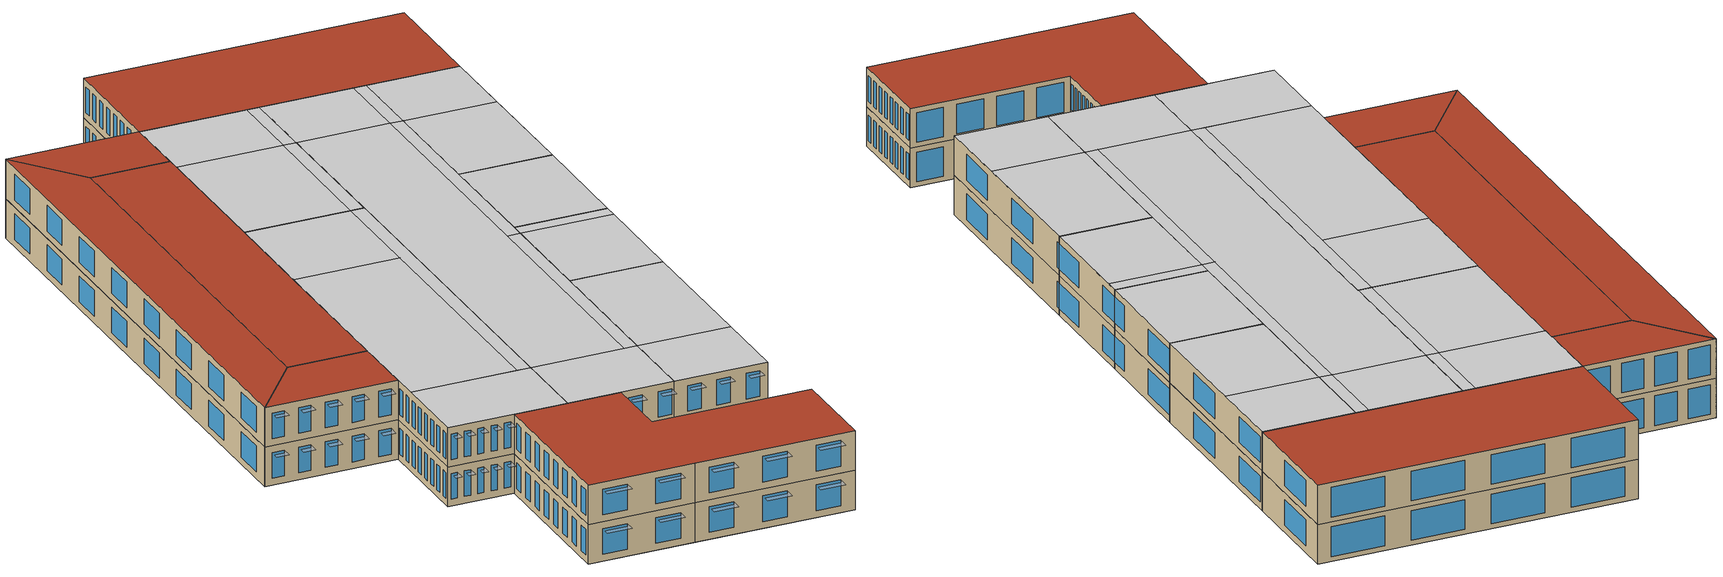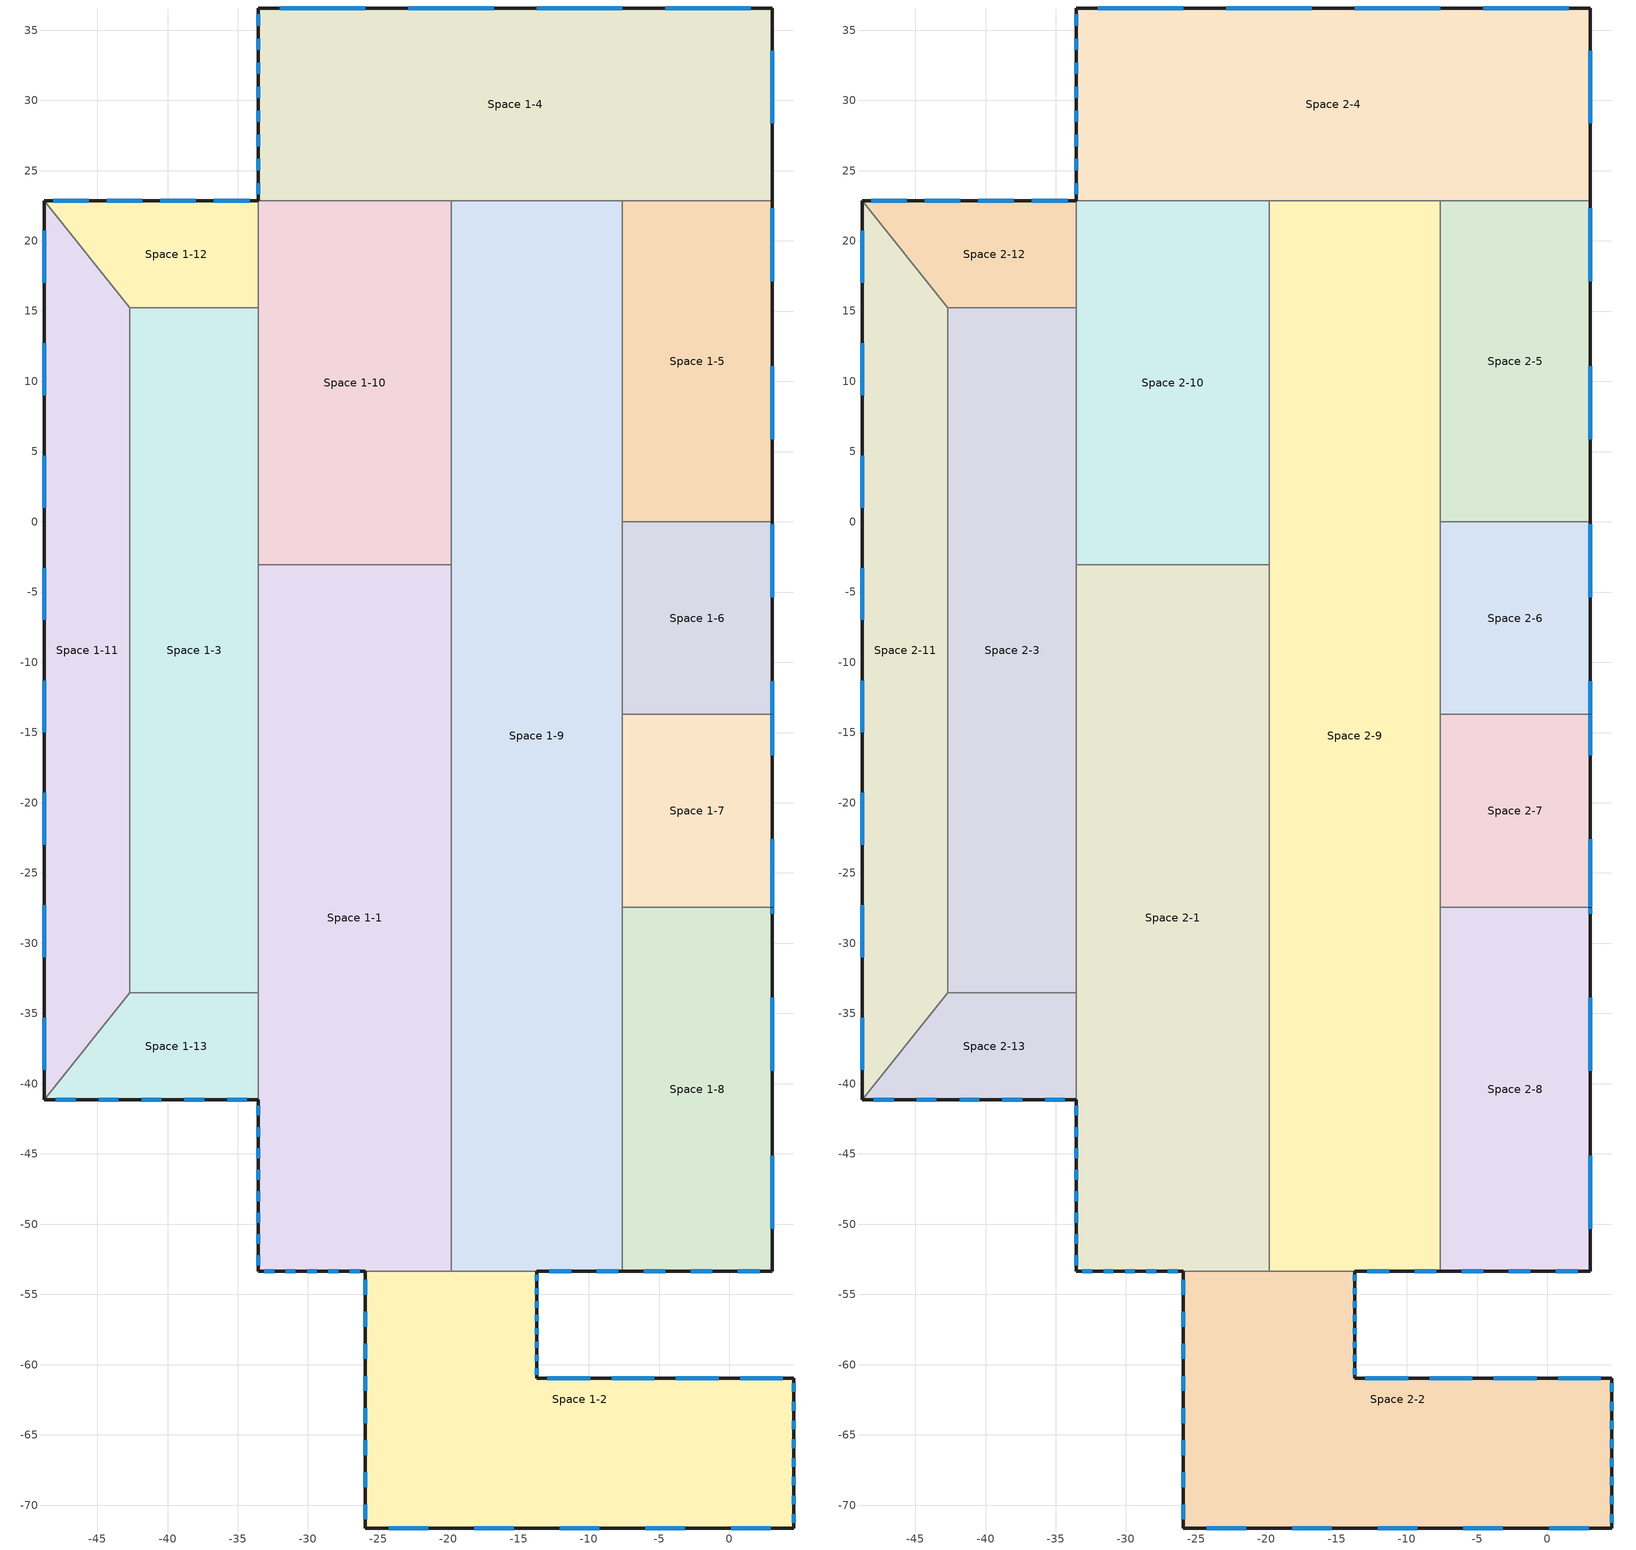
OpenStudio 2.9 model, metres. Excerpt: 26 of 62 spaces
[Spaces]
Space 1-1
 floor ground (Typical Floor CZ5): -33.53,-53.34 -33.53,-3.05 -19.81,-3.05 -19.81,-53.34 z0
 wall outside (Typical Mass Wall CZ5 R-11): -33.53,-41.15 -33.53,-53.34 -25.91,-53.34 z0:4.57
 wall to Space 1-13 (Typical Int. Wall CZ5): -33.53,-33.53 -33.53,-41.15 z0:4.57
 wall to Space 1-3 (Typical Int. Wall CZ5): -33.53,-3.05 -33.53,-33.53 z0:4.57
 wall to Space 1-10 (Typical Int. Wall CZ5): -19.81,-3.05 -33.53,-3.05 z0:4.57
 wall to Space 1-9 (Typical Int. Wall CZ5): -19.81,-53.34 -19.81,-3.05 z0:4.57
 wall to Space 1-2 (Typical Int. Wall CZ5): -25.91,-53.34 -19.81,-53.34 z0:4.57
 window (Typical Mtl Framed CW CZ5 U-0.45 SHGC-0.4 VT-0.44): -33.12,-53.34 -32.41,-53.34 / -31.59,-53.34 -30.89,-53.34 / -30.07,-53.34 -29.37,-53.34 / -28.55,-53.34 -27.84,-53.34 / -27.02,-53.34 -26.32,-53.34 / -33.53,-41.56 -33.53,-42.26 / -33.53,-43.08 -33.53,-43.79 / -33.53,-44.61 -33.53,-45.31 / -33.53,-46.13 -33.53,-46.83 / -33.53,-47.65 -33.53,-48.36 / -33.53,-49.18 -33.53,-49.88 / -33.53,-50.7 -33.53,-51.41 / -33.53,-52.23 -33.53,-52.93 z0.8:3.77
Space 1-2
 floor ground (Typical Floor CZ5): -25.91,-71.63 -25.91,-53.34 -13.72,-53.34 -13.72,-60.96 4.57,-60.96 4.57,-71.63 z0
 wall outside (Typical Mass Wall CZ5 R-11): -25.91,-53.34 -25.91,-71.63 -13.72,-71.63 4.57,-71.63 4.57,-60.96 -13.72,-60.96 -13.72,-53.34 z0:4.57
 wall to Space 1-9 (Typical Int. Wall CZ5): -13.72,-53.34 -19.81,-53.34 z0:4.57
 window (Typical Mtl Framed CW CZ5 U-0.45 SHGC-0.4 VT-0.44): -24.27,-71.63 -21.45,-71.63 / -18.17,-71.63 -15.36,-71.63 / -25.91,-53.96 -25.91,-55.01 / -25.91,-56.24 -25.91,-57.3 / -25.91,-58.53 -25.91,-59.58 / -25.91,-60.81 -25.91,-61.87 / -25.91,-63.1 -25.91,-64.15 / -25.91,-65.39 -25.91,-66.44 / -25.91,-67.67 -25.91,-68.73 / -25.91,-69.96 -25.91,-71.01 / -13.72,-60.7 -13.72,-60.26 / -13.72,-59.75 -13.72,-59.31 / -13.72,-58.8 -13.72,-58.36 / -13.72,-57.85 -13.72,-57.41 / -13.72,-56.89 -13.72,-56.45 / -13.72,-55.94 -13.72,-55.5 / -13.72,-54.99 -13.72,-54.55 / -13.72,-54.04 -13.72,-53.6 / 4.57,-71.27 4.57,-70.65 / 4.57,-69.94 4.57,-69.32 / 4.57,-68.6 4.57,-67.99 / 4.57,-67.27 4.57,-66.65 / 4.57,-65.93 4.57,-65.32 / 4.57,-64.6 4.57,-63.99 / 4.57,-63.27 4.57,-62.65 / 4.57,-61.93 4.57,-61.32 / -12.07,-71.63 -9.26,-71.63 / -5.98,-71.63 -3.17,-71.63 / 0.12,-71.63 2.93,-71.63 z0.8:3.77; 3.81,-60.96 0.76,-60.96 / -0.76,-60.96 -3.81,-60.96 / -5.33,-60.96 -8.38,-60.96 / -9.91,-60.96 -12.95,-60.96 z0.57:4
Space 1-3
 floor ground (Typical Floor CZ5): -42.67,-33.53 -42.67,15.24 -33.53,15.24 -33.53,-33.53 z0
 wall to Space 1-11 (Typical Int. Wall CZ5): -42.67,15.24 -42.67,-33.53 z0:4.57
 wall to Space 1-12 (Typical Int. Wall CZ5): -33.53,15.24 -42.67,15.24 z0:4.57
 wall to Space 1-10 (Typical Int. Wall CZ5): -33.53,-3.05 -33.53,15.24 z0:4.57
 wall to Space 1-13 (Typical Int. Wall CZ5): -42.67,-33.53 -33.53,-33.53 z0:4.57
Space 1-4
 floor ground (Typical Floor CZ5): -33.53,22.86 -33.53,36.58 3.05,36.58 3.05,22.86 z0
 wall outside (Typical Mass Wall CZ5 R-11): 3.05,22.86 3.05,36.58 -33.53,36.58 -33.53,22.86 z0:4.57
 wall to Space 1-5 (Typical Int. Wall CZ5): -7.62,22.86 3.05,22.86 z0:4.57
 wall to Space 1-9 (Typical Int. Wall CZ5): -19.81,22.86 -7.62,22.86 z0:4.57
 wall to Space 1-10 (Typical Int. Wall CZ5): -33.53,22.86 -19.81,22.86 z0:4.57
 window (Typical Mtl Framed CW CZ5 U-0.45 SHGC-0.4 VT-0.44): 3.05,28.36 3.05,33.55 / -33.53,36.11 -33.53,35.32 / -33.53,34.4 -33.53,33.61 / -33.53,32.69 -33.53,31.89 / -33.53,30.97 -33.53,30.18 / -33.53,29.26 -33.53,28.47 / -33.53,27.54 -33.53,26.75 / -33.53,25.83 -33.53,25.04 / -33.53,24.11 -33.53,23.32 z0.8:3.77; 1.52,36.58 -4.57,36.58 / -7.62,36.58 -13.72,36.58 / -16.76,36.58 -22.86,36.58 / -25.91,36.58 -32,36.58 z0.57:4
Space 1-5
 floor ground (Typical Floor CZ5): -7.62,0 -7.62,22.86 3.05,22.86 3.05,0 z0
 wall outside (Typical Mass Wall CZ5 R-11): 3.05,0 3.05,22.86 z0:4.57
 wall to Space 1-6 (Typical Int. Wall CZ5): -7.62,0 3.05,0 z0:4.57
 wall to Space 1-9 (Typical Int. Wall CZ5): -7.62,22.86 -7.62,21.34 -7.62,0 z0:4.57
 window (Typical Mtl Framed CW CZ5 U-0.45 SHGC-0.4 VT-0.44): 3.05,5.88 3.05,11.07 / 3.05,17.12 3.05,22.31 z0.8:3.77
Space 1-6
 floor ground (Typical Floor CZ5): -7.62,-13.72 -7.62,0 3.05,0 3.05,-13.72 z0
 wall outside (Typical Mass Wall CZ5 R-11): 3.05,-13.72 3.05,0 z0:4.57
 wall to Space 1-7 (Typical Int. Wall CZ5): -7.62,-13.72 3.05,-13.72 z0:4.57
 wall to Space 1-9 (Typical Int. Wall CZ5): -7.62,0 -7.62,-13.72 z0:4.57
 window (Typical Mtl Framed CW CZ5 U-0.45 SHGC-0.4 VT-0.44): 3.05,-13.67 3.05,-11.37 / 3.05,-5.36 3.05,-0.17 z0.8:3.77
Space 1-7
 floor ground (Typical Floor CZ5): -7.62,-27.43 -7.62,-13.72 3.05,-13.72 3.05,-27.43 z0
 wall outside (Typical Mass Wall CZ5 R-11): 3.05,-27.43 3.05,-13.72 z0:4.57
 wall to Space 1-8 (Typical Int. Wall CZ5): -7.62,-27.43 3.05,-27.43 z0:4.57
 wall to Space 1-9 (Typical Int. Wall CZ5): -7.62,-13.72 -7.62,-27.43 z0:4.57
 window (Typical Mtl Framed CW CZ5 U-0.45 SHGC-0.4 VT-0.44): 3.05,-27.39 3.05,-22.61 / 3.05,-16.62 3.05,-13.74 z0.8:3.77
Space 1-8
 floor ground (Typical Floor CZ5): -7.62,-53.34 -7.62,-27.43 3.05,-27.43 3.05,-53.34 z0
 wall outside (Typical Mass Wall CZ5 R-11): -7.62,-53.34 3.05,-53.34 3.05,-27.43 z0:4.57
 wall to Space 1-9 (Typical Int. Wall CZ5): -7.62,-27.43 -7.62,-53.34 z0:4.57
 window (Typical Mtl Framed CW CZ5 U-0.45 SHGC-0.4 VT-0.44): 3.05,-50.31 3.05,-45.13 / 3.05,-39.07 3.05,-33.89 / 3.05,-27.91 3.05,-27.51 / -6.11,-53.34 -4.56,-53.34 / -2.75,-53.34 -1.21,-53.34 / 0.6,-53.34 2.15,-53.34 z0.8:3.77
Space 1-9
 floor ground (Typical Floor CZ5): -19.81,-53.34 -19.81,22.86 -7.62,22.86 -7.62,-53.34 z0
 wall outside (Typical Mass Wall CZ5 R-11): -13.72,-53.34 -7.62,-53.34 z0:4.57
 wall to Space 1-10 (Typical Int. Wall CZ5): -19.81,22.86 -19.81,21.34 -19.81,-3.05 z0:4.57
 window (Typical Mtl Framed CW CZ5 U-0.45 SHGC-0.4 VT-0.44): -12.81,-53.34 -11.27,-53.34 / -9.46,-53.34 -7.91,-53.34 z0.8:3.77
Space 1-10
 floor ground (Typical Floor CZ5): -33.53,-3.05 -33.53,22.86 -19.81,22.86 -19.81,-3.05 z0
 wall to Space 1-12 (Typical Int. Wall CZ5): -33.53,22.86 -33.53,15.24 z0:4.57
Space 1-11
 floor ground (Typical Floor CZ5): -48.77,-41.15 -48.77,22.86 -42.67,15.24 -42.67,-33.53 z0
 wall outside (Typical Mass Wall CZ5 R-11): -48.77,22.86 -48.77,-41.15 z0:4.57
 wall to Space 1-12 (Typical Int. Wall CZ5): -42.67,15.24 -48.77,22.86 z0:4.57
 wall to Space 1-13 (Typical Int. Wall CZ5): -48.77,-41.15 -42.67,-33.53 z0:4.57
 window (Typical Mtl Framed CW CZ5 U-0.45 SHGC-0.4 VT-0.44): -48.77,20.71 -48.77,17.01 / -48.77,12.7 -48.77,9.01 / -48.77,4.7 -48.77,1.01 / -48.77,-3.3 -48.77,-6.99 / -48.77,-11.3 -48.77,-14.99 / -48.77,-19.3 -48.77,-22.99 / -48.77,-27.3 -48.77,-30.99 / -48.77,-35.3 -48.77,-38.99 z0.8:3.77
Space 1-12
 floor ground (Typical Floor CZ5): -42.67,15.24 -48.77,22.86 -33.53,22.86 -33.53,15.24 z0
 wall outside (Typical Mass Wall CZ5 R-11): -33.53,22.86 -48.77,22.86 z0:4.57
 window (Typical Mtl Framed CW CZ5 U-0.45 SHGC-0.4 VT-0.44): -34.16,22.86 -36.7,22.86 / -37.97,22.86 -40.51,22.86 / -41.78,22.86 -44.32,22.86 / -45.59,22.86 -48.13,22.86 z0.57:4
Space 1-13
 floor ground (Typical Floor CZ5): -48.77,-41.15 -42.67,-33.53 -33.53,-33.53 -33.53,-41.15 z0
 wall outside (Typical Mass Wall CZ5 R-11): -48.77,-41.15 -33.53,-41.15 z0:4.57
 window (Typical Mtl Framed CW CZ5 U-0.45 SHGC-0.4 VT-0.44): -47.95,-41.15 -46.54,-41.15 / -44.9,-41.15 -43.49,-41.15 / -41.85,-41.15 -40.44,-41.15 / -38.8,-41.15 -37.4,-41.15 / -35.76,-41.15 -34.35,-41.15 z0.8:3.77
Space 2-1
 floor to Space 1-1 (Typical Floor CZ5): -33.53,-53.34 -33.53,-3.05 -19.81,-3.05 -19.81,-53.34 z4.57
 wall outside (Typical Mass Wall CZ5 R-11): -33.53,-41.15 -33.53,-53.34 -25.91,-53.34 z4.57:9.14
 wall to Space 2-13 (Typical Int. Wall CZ5): -33.53,-33.53 -33.53,-41.15 z4.57:9.14
 wall to Space 2-3 (Typical Int. Wall CZ5): -33.53,-3.05 -33.53,-33.53 z4.57:9.14
 wall to Space 2-10 (Typical Int. Wall CZ5): -19.81,-3.05 -33.53,-3.05 z4.57:9.14
 wall to Space 2-9 (Typical Int. Wall CZ5): -19.81,-53.34 -19.81,-3.05 z4.57:9.14
 wall to Space 2-2 (Typical Int. Wall CZ5): -25.91,-53.34 -19.81,-53.34 z4.57:9.14
 window (Typical Mtl Framed CW CZ5 U-0.45 SHGC-0.4 VT-0.44): -33.12,-53.34 -32.41,-53.34 / -31.59,-53.34 -30.89,-53.34 / -30.07,-53.34 -29.37,-53.34 / -28.55,-53.34 -27.84,-53.34 / -27.02,-53.34 -26.32,-53.34 / -33.53,-41.56 -33.53,-42.26 / -33.53,-43.08 -33.53,-43.79 / -33.53,-44.61 -33.53,-45.31 / -33.53,-46.13 -33.53,-46.83 / -33.53,-47.65 -33.53,-48.36 / -33.53,-49.18 -33.53,-49.88 / -33.53,-50.7 -33.53,-51.41 / -33.53,-52.23 -33.53,-52.93 z5.37:8.34
 ceiling to Space 3-9 (Typical Floor CZ5): -33.53,-44.2 -33.53,-53.34 -19.81,-53.34 -19.81,-44.2 z9.14
 ceiling to Space 3-1 (Typical Floor CZ5): -21.34,-3.05 -21.34,-44.2 -19.81,-44.2 -19.81,-3.05 z9.14
 ceiling to Space 3-5 (Typical Floor CZ5): -33.53,-3.05 -33.53,-15.24 -21.34,-15.24 -21.34,-3.05 z9.14
 ceiling to Space 3-6 (Typical Floor CZ5): -33.53,-15.24 -33.53,-44.2 -21.34,-44.2 -21.34,-15.24 z9.14
Space 2-2
 floor to Space 1-2 (Typical Floor CZ5): -25.91,-71.63 -25.91,-53.34 -13.72,-53.34 -13.72,-60.96 4.57,-60.96 4.57,-71.63 z4.57
 wall outside (Typical Mass Wall CZ5 R-11): -25.91,-53.34 -25.91,-71.63 -13.72,-71.63 4.57,-71.63 4.57,-60.96 -13.72,-60.96 -13.72,-53.34 z4.57:9.14
 wall to Space 2-9 (Typical Int. Wall CZ5): -13.72,-53.34 -19.81,-53.34 z4.57:9.14
 window (Typical Mtl Framed CW CZ5 U-0.45 SHGC-0.4 VT-0.44): -24.27,-71.63 -21.45,-71.63 / -18.17,-71.63 -15.36,-71.63 / -25.91,-53.96 -25.91,-55.01 / -25.91,-56.24 -25.91,-57.3 / -25.91,-58.53 -25.91,-59.58 / -25.91,-60.81 -25.91,-61.87 / -25.91,-63.1 -25.91,-64.15 / -25.91,-65.39 -25.91,-66.44 / -25.91,-67.67 -25.91,-68.73 / -25.91,-69.96 -25.91,-71.01 / -13.72,-60.7 -13.72,-60.26 / -13.72,-59.75 -13.72,-59.31 / -13.72,-58.8 -13.72,-58.36 / -13.72,-57.85 -13.72,-57.41 / -13.72,-56.89 -13.72,-56.45 / -13.72,-55.94 -13.72,-55.5 / -13.72,-54.99 -13.72,-54.55 / -13.72,-54.04 -13.72,-53.6 / 4.57,-71.27 4.57,-70.65 / 4.57,-69.94 4.57,-69.32 / 4.57,-68.6 4.57,-67.99 / 4.57,-67.27 4.57,-66.65 / 4.57,-65.93 4.57,-65.32 / 4.57,-64.6 4.57,-63.99 / 4.57,-63.27 4.57,-62.65 / 4.57,-61.93 4.57,-61.32 / -12.07,-71.63 -9.26,-71.63 / -5.98,-71.63 -3.17,-71.63 / 0.12,-71.63 2.93,-71.63 z5.37:8.34; 3.81,-60.96 0.76,-60.96 / -0.76,-60.96 -3.81,-60.96 / -5.33,-60.96 -8.38,-60.96 / -9.91,-60.96 -12.95,-60.96 z5.14:8.57
 roof outside (Typical IEAD Roof CZ5 R-21): -25.91,-53.34 -25.91,-71.63 4.57,-71.63 4.57,-60.96 -13.72,-60.96 -13.72,-53.34 z9.14
Space 2-3
 floor to Space 1-3 (Typical Floor CZ5): -42.67,-33.53 -42.67,15.24 -33.53,15.24 -33.53,-33.53 z4.57
 wall to Space 2-11 (Typical Int. Wall CZ5): -42.67,15.24 -42.67,-33.53 z4.57:9.14
 wall to Space 2-12 (Typical Int. Wall CZ5): -33.53,15.24 -42.67,15.24 z4.57:9.14
 wall to Space 2-10 (Typical Int. Wall CZ5): -33.53,-3.05 -33.53,15.24 z4.57:9.14
 wall to Space 2-13 (Typical Int. Wall CZ5): -42.67,-33.53 -33.53,-33.53 z4.57:9.14
 roof outside (Typical IEAD Roof CZ5 R-21): -42.67,15.24 -42.67,-33.53 -33.53,-33.53 -33.53,15.24 z9.14
Space 2-4
 floor to Space 1-4 (Typical Floor CZ5): -33.53,22.86 -33.53,36.58 3.05,36.58 3.05,22.86 z4.57
 wall outside (Typical Mass Wall CZ5 R-11): 3.05,22.86 3.05,36.58 -33.53,36.58 -33.53,22.86 z4.57:9.14
 wall to Space 2-5 (Typical Int. Wall CZ5): -7.62,22.86 3.05,22.86 z4.57:9.14
 wall to Space 2-9 (Typical Int. Wall CZ5): -19.81,22.86 -7.62,22.86 z4.57:9.14
 wall to Space 2-10 (Typical Int. Wall CZ5): -33.53,22.86 -19.81,22.86 z4.57:9.14
 window (Typical Mtl Framed CW CZ5 U-0.45 SHGC-0.4 VT-0.44): 3.05,28.36 3.05,33.55 / -33.53,36.11 -33.53,35.32 / -33.53,34.4 -33.53,33.61 / -33.53,32.69 -33.53,31.89 / -33.53,30.97 -33.53,30.18 / -33.53,29.26 -33.53,28.47 / -33.53,27.54 -33.53,26.75 / -33.53,25.83 -33.53,25.04 / -33.53,24.11 -33.53,23.32 z5.37:8.34; 1.52,36.58 -4.57,36.58 / -7.62,36.58 -13.72,36.58 / -16.76,36.58 -22.86,36.58 / -25.91,36.58 -32,36.58 z5.14:8.57
 roof outside (Typical IEAD Roof CZ5 R-21): -33.53,36.58 -33.53,22.86 3.05,22.86 3.05,36.58 z9.14
Space 2-5
 floor to Space 1-5 (Typical Floor CZ5): -7.62,0 -7.62,22.86 3.05,22.86 3.05,0 z4.57
 wall outside (Typical Mass Wall CZ5 R-11): 3.05,0 3.05,22.86 z4.57:9.14
 wall to Space 2-6 (Typical Int. Wall CZ5): -7.62,0 3.05,0 z4.57:9.14
 wall to Space 2-9 (Typical Int. Wall CZ5): -7.62,22.86 -7.62,21.34 -7.62,0 z4.57:9.14
 window (Typical Mtl Framed CW CZ5 U-0.45 SHGC-0.4 VT-0.44): 3.05,5.88 3.05,11.07 / 3.05,17.12 3.05,22.31 z5.37:8.34
 ceiling to Space 3-4 (Typical Floor CZ5): -7.62,22.86 -7.62,13.72 3.05,13.72 3.05,22.86 z9.14
 ceiling to Space 3-7 (Typical Floor CZ5): -7.62,13.72 -7.62,0 3.05,0 3.05,13.72 z9.14
Space 2-6
 floor to Space 1-6 (Typical Floor CZ5): -7.62,-13.72 -7.62,0 3.05,0 3.05,-13.72 z4.57
 wall outside (Typical Mass Wall CZ5 R-11): 3.05,-13.72 3.05,0 z4.57:9.14
 wall to Space 2-7 (Typical Int. Wall CZ5): -7.62,-13.72 3.05,-13.72 z4.57:9.14
 wall to Space 2-9 (Typical Int. Wall CZ5): -7.62,0 -7.62,-13.72 z4.57:9.14
 window (Typical Mtl Framed CW CZ5 U-0.45 SHGC-0.4 VT-0.44): 3.05,-13.67 3.05,-11.37 / 3.05,-5.36 3.05,-0.17 z5.37:8.34
 ceiling to Space 3-7 (Typical Floor CZ5): -7.62,0 -7.62,-13.72 3.05,-13.72 3.05,0 z9.14
Space 2-7
 floor to Space 1-7 (Typical Floor CZ5): -7.62,-27.43 -7.62,-13.72 3.05,-13.72 3.05,-27.43 z4.57
 wall outside (Typical Mass Wall CZ5 R-11): 3.05,-27.43 3.05,-13.72 z4.57:9.14
 wall to Space 2-8 (Typical Int. Wall CZ5): -7.62,-27.43 3.05,-27.43 z4.57:9.14
 wall to Space 2-9 (Typical Int. Wall CZ5): -7.62,-13.72 -7.62,-27.43 z4.57:9.14
 window (Typical Mtl Framed CW CZ5 U-0.45 SHGC-0.4 VT-0.44): 3.05,-27.39 3.05,-22.61 / 3.05,-16.62 3.05,-13.74 z5.37:8.34
 ceiling to Space 3-8 (Typical Floor CZ5): -7.62,-15.24 -7.62,-27.43 3.05,-27.43 3.05,-15.24 z9.14
 ceiling to Space 3-7 (Typical Floor CZ5): -7.62,-13.72 -7.62,-15.24 3.05,-15.24 3.05,-13.72 z9.14
Space 2-8
 floor to Space 1-8 (Typical Floor CZ5): -7.62,-53.34 -7.62,-27.43 3.05,-27.43 3.05,-53.34 z4.57
 wall outside (Typical Mass Wall CZ5 R-11): -7.62,-53.34 3.05,-53.34 3.05,-27.43 z4.57:9.14
 wall to Space 2-9 (Typical Int. Wall CZ5): -7.62,-27.43 -7.62,-53.34 z4.57:9.14
 window (Typical Mtl Framed CW CZ5 U-0.45 SHGC-0.4 VT-0.44): 3.05,-50.31 3.05,-45.13 / 3.05,-39.07 3.05,-33.89 / 3.05,-27.91 3.05,-27.51 / -6.11,-53.34 -4.56,-53.34 / -2.75,-53.34 -1.21,-53.34 / 0.6,-53.34 2.15,-53.34 z5.37:8.34
 ceiling to Space 3-9 (Typical Floor CZ5): -7.62,-44.2 -7.62,-53.34 3.05,-53.34 3.05,-44.2 z9.14
 ceiling to Space 3-8 (Typical Floor CZ5): -7.62,-27.43 -7.62,-44.2 3.05,-44.2 3.05,-27.43 z9.14
Space 2-9
 floor to Space 1-9 (Typical Floor CZ5): -19.81,-53.34 -19.81,22.86 -7.62,22.86 -7.62,-53.34 z4.57
 wall outside (Typical Mass Wall CZ5 R-11): -13.72,-53.34 -7.62,-53.34 z4.57:9.14
 wall to Space 2-10 (Typical Int. Wall CZ5): -19.81,22.86 -19.81,21.34 -19.81,-3.05 z4.57:9.14
 window (Typical Mtl Framed CW CZ5 U-0.45 SHGC-0.4 VT-0.44): -12.81,-53.34 -11.27,-53.34 / -9.46,-53.34 -7.91,-53.34 z5.37:8.34
 ceiling to Space 3-9 (Typical Floor CZ5): -19.81,-44.2 -19.81,-53.34 -7.62,-53.34 -7.62,-44.2 z9.14
 ceiling to Space 3-1 (Typical Floor CZ5): -19.81,13.72 -19.81,-44.2 -9.14,-44.2 -9.14,13.72 z9.14
 ceiling to Space 3-3 (Typical Floor CZ5): -19.81,22.86 -19.81,13.72 -9.14,13.72 -9.14,22.86 z9.14
 ceiling to Space 3-4 (Typical Floor CZ5): -9.14,22.86 -9.14,13.72 -7.62,13.72 -7.62,22.86 z9.14
 ceiling to Space 3-8 (Typical Floor CZ5): -9.14,-15.24 -9.14,-44.2 -7.62,-44.2 -7.62,-15.24 z9.14
 ceiling to Space 3-7 (Typical Floor CZ5): -9.14,13.72 -9.14,-15.24 -7.62,-15.24 -7.62,13.72 z9.14
Space 2-10
 floor to Space 1-10 (Typical Floor CZ5): -33.53,-3.05 -33.53,22.86 -19.81,22.86 -19.81,-3.05 z4.57
 wall to Space 2-12 (Typical Int. Wall CZ5): -33.53,22.86 -33.53,15.24 z4.57:9.14
 ceiling to Space 3-1 (Typical Floor CZ5): -21.34,13.72 -21.34,-3.05 -19.81,-3.05 -19.81,13.72 z9.14
 ceiling to Space 3-2 (Typical Floor CZ5): -33.53,22.86 -33.53,13.72 -21.34,13.72 -21.34,22.86 z9.14
 ceiling to Space 3-5 (Typical Floor CZ5): -33.53,13.72 -33.53,-3.05 -21.34,-3.05 -21.34,13.72 z9.14
 ceiling to Space 3-3 (Typical Floor CZ5): -21.34,22.86 -21.34,13.72 -19.81,13.72 -19.81,22.86 z9.14
Space 2-11
 floor to Space 1-11 (Typical Floor CZ5): -48.77,-41.15 -48.77,22.86 -42.67,15.24 -42.67,-33.53 z4.57
 wall outside (Typical Mass Wall CZ5 R-11): -48.77,22.86 -48.77,-41.15 z4.57:9.14
 wall to Space 2-12 (Typical Int. Wall CZ5): -42.67,15.24 -48.77,22.86 z4.57:9.14
 wall to Space 2-13 (Typical Int. Wall CZ5): -48.77,-41.15 -42.67,-33.53 z4.57:9.14
 window (Typical Mtl Framed CW CZ5 U-0.45 SHGC-0.4 VT-0.44): -48.77,20.71 -48.77,17.01 / -48.77,12.7 -48.77,9.01 / -48.77,4.7 -48.77,1.01 / -48.77,-3.3 -48.77,-6.99 / -48.77,-11.3 -48.77,-14.99 / -48.77,-19.3 -48.77,-22.99 / -48.77,-27.3 -48.77,-30.99 / -48.77,-35.3 -48.77,-38.99 z5.37:8.34
 roof outside (Typical IEAD Roof CZ5 R-21): -48.77,22.86 -48.77,-41.15 -42.67,-33.53 -42.67,15.24 z9.14
Space 2-12
 floor to Space 1-12 (Typical Floor CZ5): -42.67,15.24 -48.77,22.86 -33.53,22.86 -33.53,15.24 z4.57
 wall outside (Typical Mass Wall CZ5 R-11): -33.53,22.86 -48.77,22.86 z4.57:9.14
 window (Typical Mtl Framed CW CZ5 U-0.45 SHGC-0.4 VT-0.44): -34.16,22.86 -36.7,22.86 / -37.97,22.86 -40.51,22.86 / -41.78,22.86 -44.32,22.86 / -45.59,22.86 -48.13,22.86 z5.14:8.57
 roof outside (Typical IEAD Roof CZ5 R-21): -48.77,22.86 -42.67,15.24 -33.53,15.24 -33.53,22.86 z9.14
Space 2-13
 floor to Space 1-13 (Typical Floor CZ5): -48.77,-41.15 -42.67,-33.53 -33.53,-33.53 -33.53,-41.15 z4.57
 wall outside (Typical Mass Wall CZ5 R-11): -48.77,-41.15 -33.53,-41.15 z4.57:9.14
 window (Typical Mtl Framed CW CZ5 U-0.45 SHGC-0.4 VT-0.44): -47.95,-41.15 -46.54,-41.15 / -44.9,-41.15 -43.49,-41.15 / -41.85,-41.15 -40.44,-41.15 / -38.8,-41.15 -37.4,-41.15 / -35.76,-41.15 -34.35,-41.15 z5.37:8.34
 roof outside (Typical IEAD Roof CZ5 R-21): -42.67,-33.53 -48.77,-41.15 -33.53,-41.15 -33.53,-33.53 z9.14
shading: -33.12,-53.34 -33.12,-54.56 -32.41,-54.56 -32.41,-53.34 z3.77; -31.59,-53.34 -31.59,-54.56 -30.89,-54.56 -30.89,-53.34 z3.77; -30.07,-53.34 -30.07,-54.56 -29.37,-54.56 -29.37,-53.34 z3.77; -28.55,-53.34 -28.55,-54.56 -27.84,-54.56 -27.84,-53.34 z3.77; -27.02,-53.34 -27.02,-54.56 -26.32,-54.56 -26.32,-53.34 z3.77; -24.27,-71.63 -24.27,-72.85 -21.45,-72.85 -21.45,-71.63 z3.77; -18.17,-71.63 -18.17,-72.85 -15.36,-72.85 -15.36,-71.63 z3.77; -12.07,-71.63 -12.07,-72.85 -9.26,-72.85 -9.26,-71.63 z3.77; -5.98,-71.63 -5.98,-72.85 -3.17,-72.85 -3.17,-71.63 z3.77; 0.12,-71.63 0.12,-72.85 2.93,-72.85 2.93,-71.63 z3.77; -6.11,-53.34 -6.11,-54.56 -4.56,-54.56 -4.56,-53.34 z3.77; -2.75,-53.34 -2.75,-54.56 -1.21,-54.56 -1.21,-53.34 z3.77; 0.6,-53.34 0.6,-54.56 2.15,-54.56 2.15,-53.34 z3.77; -12.81,-53.34 -12.81,-54.56 -11.27,-54.56 -11.27,-53.34 z3.77; -9.46,-53.34 -9.46,-54.56 -7.91,-54.56 -7.91,-53.34 z3.77; -47.95,-41.15 -47.95,-42.37 -46.54,-42.37 -46.54,-41.15 z3.77; -44.9,-41.15 -44.9,-42.37 -43.49,-42.37 -43.49,-41.15 z3.77; -41.85,-41.15 -41.85,-42.37 -40.44,-42.37 -40.44,-41.15 z3.77; -38.8,-41.15 -38.8,-42.37 -37.4,-42.37 -37.4,-41.15 z3.77; -35.76,-41.15 -35.76,-42.37 -34.35,-42.37 -34.35,-41.15 z3.77; -33.12,-53.34 -33.12,-54.56 -32.41,-54.56 -32.41,-53.34 z8.34; -31.59,-53.34 -31.59,-54.56 -30.89,-54.56 -30.89,-53.34 z8.34; -30.07,-53.34 -30.07,-54.56 -29.37,-54.56 -29.37,-53.34 z8.34; -28.55,-53.34 -28.55,-54.56 -27.84,-54.56 -27.84,-53.34 z8.34; -27.02,-53.34 -27.02,-54.56 -26.32,-54.56 -26.32,-53.34 z8.34; -24.27,-71.63 -24.27,-72.85 -21.45,-72.85 -21.45,-71.63 z8.34; -18.17,-71.63 -18.17,-72.85 -15.36,-72.85 -15.36,-71.63 z8.34; -12.07,-71.63 -12.07,-72.85 -9.26,-72.85 -9.26,-71.63 z8.34; -5.98,-71.63 -5.98,-72.85 -3.17,-72.85 -3.17,-71.63 z8.34; 0.12,-71.63 0.12,-72.85 2.93,-72.85 2.93,-71.63 z8.34; -6.11,-53.34 -6.11,-54.56 -4.56,-54.56 -4.56,-53.34 z8.34; -2.75,-53.34 -2.75,-54.56 -1.21,-54.56 -1.21,-53.34 z8.34; 0.6,-53.34 0.6,-54.56 2.15,-54.56 2.15,-53.34 z8.34; -12.81,-53.34 -12.81,-54.56 -11.27,-54.56 -11.27,-53.34 z8.34; -9.46,-53.34 -9.46,-54.56 -7.91,-54.56 -7.91,-53.34 z8.34; -47.95,-41.15 -47.95,-42.37 -46.54,-42.37 -46.54,-41.15 z8.34; -44.9,-41.15 -44.9,-42.37 -43.49,-42.37 -43.49,-41.15 z8.34; -41.85,-41.15 -41.85,-42.37 -40.44,-42.37 -40.44,-41.15 z8.34; -38.8,-41.15 -38.8,-42.37 -37.4,-42.37 -37.4,-41.15 z8.34; -35.76,-41.15 -35.76,-42.37 -34.35,-42.37 -34.35,-41.15 z8.34
[Building]
Building 1: North Axis {deg}=-0; Standards Template=90.1-2007; Standards Building Type=Office
[Site]
San Francisco Treasure Island: Latitude {deg}=37.826; Longitude {deg}=-122.37; Time Zone {hr}=-8; Elevation {m}=8
[ClimateZones]
Climate Zone Institution Name 1=ASHRAE; Climate Zone Document Name 1=ASHRAE climate zone descriptions; Climate Zone Document Year 1=2006; Climate Zone Value 1=8; Climate Zone Institution Name 2=CEC; Climate Zone Document Name 2=California Climate Zone Descriptions; Climate Zone Document Year 2=1995
[SizingPeriod:DesignDay] Barometric Pressure {Pa}=83411; Sky Clearness=0; Rain Indicator=0; Snow Indicator=0; Day of Month=21; Daylight Saving Time Indicator=0; Dry-Bulb Temperature Range Modifier Type=DefaultMultipliers
Name | Maximum Dry-Bulb Temperature {C} | Daily Dry-Bulb Temperature Range {deltaC} | Humidity Indicating Conditions at Maximum Dry-Bulb | Wind Speed {m/s} | Wind Direction {deg} | Month | Day Type | Humidity Indicating Type | Solar Model Indicator | ASHRAE Taub | ASHRAE Taud
Denver-Stapleton Ann Clg .4% Condns Enth=>MDB | 27.9 | 15.2 | 57700 | 4 | 120 | 7 | SummerDesignDay | Enthalpy | ASHRAETau | 0.435 | 1.996
Denver-Stapleton Ann Clg .4% Condns DP=>MDB | 20 | 15.2 | 15.7 | 4 | 120 | 7 | SummerDesignDay | Dewpoint | ASHRAETau | 0.435 | 1.996
Denver-Stapleton Ann Hum_n 99.6% Condns DP=>MCDB | -17.1 | 0 | -24.1 | 2.3 | 180 | 12 | WinterDesignDay | Dewpoint | ASHRAEClearSky
Denver-Stapleton Ann Htg Wind 99.6% Condns WS=>MCDB | 2.7 | 0 | 2.7 | 12.4 | 180 | 12 | WinterDesignDay | Wetbulb | ASHRAEClearSky
Denver-Stapleton Ann Clg .4% Condns DB=>MWB | 34.1 | 15.2 | 15.9 | 4 | 120 | 7 | SummerDesignDay | Wetbulb | ASHRAETau | 0.435 | 1.996
Denver-Stapleton Ann Htg 99.6% Condns DB | -20 | 0 | -20 | 2.3 | 180 | 12 | WinterDesignDay | Wetbulb | ASHRAEClearSky
Denver-Stapleton Ann Clg .4% Condns WB=>MDB | 27.7 | 15.2 | 18.1 | 4 | 120 | 7 | SummerDesignDay | Wetbulb | ASHRAETau | 0.435 | 1.996
[Construction]
Typical Floor CZ5: 4 in. Normalweight Concrete Floor, Typical Carpet Pad
Typical Int. Wall CZ5: 1/2IN Gypsum, Steel Frame Cavity, 1/2IN Gypsum 1
Typical Mass Wall CZ5 R-11: 1IN Stucco, 8IN CONCRETE HW RefBldg, Typical Insulation [10], 1/2IN Gypsum
Typical IEAD Roof CZ5 R-21: Roof Membrane, Typical Insulation [33], Metal Roof Surface
Typical Mtl Framed CW CZ5 U-0.45 SHGC-0.4 VT-0.44: Typical Mtl Framed CW CZ5 U-0.45 SHGC-0.4 VT-0.44
[Material] Thermal Absorptance=0.9
Name | Roughness | Thickness {m} | Conductivity {W/m-K} | Density {kg/m3} | Specific Heat {J/kg-K} | Solar Absorptance
4 in. Normalweight Concrete Floor | MediumRough | 0.1016 | 2.31 | 2322 | 814.222 | 0.7
1/2IN Gypsum; 1/2IN Gypsum 1 | Smooth | 0.0127 | 0.16 | 784.9 | 812.222 | 0.4
Steel Frame Cavity | MediumRough | 0.0889002 | 0.0841162 | 641.379 | 484.302 | 0.7
1IN Stucco | Smooth | 0.0253 | 0.6918 | 1858 | 819.222 | 0.7
8IN CONCRETE HW RefBldg | Rough | 0.2032 | 1.311 | 2240 | 819.022 | 0.7
Typical Insulation [10] | MediumSmooth | 0.03937 | 0.0230188 | 16.0185 | 1112.66 | 0.7
Roof Membrane | VeryRough | 0.0095 | 0.16 | 1121.29 | 1442.22 | 0.7
Typical Insulation [33] | MediumSmooth | 0.083058 | 0.0230188 | 16.0185 | 1112.66 | 0.7
Metal Roof Surface | Smooth | 0.0008 | 45.28 | 7824 | 482.222 | 0.7
[Material:NoMass]
Typical Carpet Pad: Roughness=VeryRough; Thermal Resistance {m2-K/W}=0.21648; Thermal Absorptance=0.9; Solar Absorptance=0.7; Visible Absorptance=0.8
[WindowMaterial:SimpleGlazingSystem]
Typical Mtl Framed CW CZ5 U-0.45 SHGC-0.4 VT-0.44: U-Factor {W/m2-K}=2.55522; Solar Heat Gain Coefficient=0.4; Visible Transmittance=0.44
[Space]
Name | Space Type | Building Story | Thermal Zone
Space 1-1 | Office-OpenOffice | Story 1 | Thermal Zone 1
Space 1-10 | Office-OpenOffice | Story 1 | Thermal Zone 10
Space 1-11 | Office-Conference | Story 1 | Thermal Zone 11
Space 1-12 | Office-PrivateOffice | Story 1 | Thermal Zone 12
Space 1-13 | Office-PrivateOffice | Story 1 | Thermal Zone 13
Space 1-2 | Office-PrivateOffice | Story 1 | Thermal Zone 2
Space 1-3 | Office-OpenOffice | Story 1 | Thermal Zone 3
Space 1-4 | Office-Classroom | Story 1 | Thermal Zone 4
Space 1-5 | Office-PrivateOffice | Story 1 | Thermal Zone 5
Space 1-6 | Office-PrivateOffice | Story 1 | Thermal Zone 6
Space 1-7 | Office-PrivateOffice | Story 1 | Thermal Zone 7
Space 1-8 | Office-Conference | Story 1 | Thermal Zone 8
Space 1-9 | Office-Corridor | Story 1 | Thermal Zone 9
Space 2-1 | Office-OpenOffice | Story 2 | Thermal Zone 14
Space 2-10 | Office-OpenOffice | Story 2 | Thermal Zone 23
Space 2-11 | Office-Conference | Story 2 | Thermal Zone 24
Space 2-12 | Office-PrivateOffice | Story 2 | Thermal Zone 25
Space 2-13 | Office-PrivateOffice | Story 2 | Thermal Zone 26
Space 2-2 | Office-PrivateOffice | Story 2 | Thermal Zone 15
Space 2-3 | Office-OpenOffice | Story 2 | Thermal Zone 16
Space 2-4 | Office-Classroom | Story 2 | Thermal Zone 17
Space 2-5 | Office-PrivateOffice | Story 2 | Thermal Zone 18
Space 2-6 | Office-PrivateOffice | Story 2 | Thermal Zone 19
Space 2-7 | Office-PrivateOffice | Story 2 | Thermal Zone 20
Space 2-8 | Office-Conference | Story 2 | Thermal Zone 21
Space 2-9 | Office-Corridor | Story 2 | Thermal Zone 22
[ThermalZone] Multiplier=1; Use Ideal Air Loads=No
Name | Thermostat
Thermal Zone 1 | Thermostat Setpoint Dual Setpoint 54
Thermal Zone 10 | Thermostat Setpoint Dual Setpoint 55
Thermal Zone 11 | Thermostat Setpoint Dual Setpoint 50
Thermal Zone 12 | Thermostat Setpoint Dual Setpoint 45
Thermal Zone 13 | Thermostat Setpoint Dual Setpoint 40
Thermal Zone 14 | Thermostat Setpoint Dual Setpoint 53
Thermal Zone 15 | Thermostat Setpoint Dual Setpoint 35
Thermal Zone 16 | Thermostat Setpoint Dual Setpoint 51
Thermal Zone 17 | Thermostat Setpoint Dual Setpoint 61
Thermal Zone 18 | Thermostat Setpoint Dual Setpoint 46
Thermal Zone 19 | Thermostat Setpoint Dual Setpoint 43
Thermal Zone 2 | Thermostat Setpoint Dual Setpoint 41
Thermal Zone 20 | Thermostat Setpoint Dual Setpoint 44
Thermal Zone 21 | Thermostat Setpoint Dual Setpoint 48
Thermal Zone 22 | Thermostat Setpoint Dual Setpoint 1
Thermal Zone 23 | Thermostat Setpoint Dual Setpoint 52
Thermal Zone 24 | Thermostat Setpoint Dual Setpoint 47
Thermal Zone 25 | Thermostat Setpoint Dual Setpoint 37
Thermal Zone 26 | Thermostat Setpoint Dual Setpoint 36
Thermal Zone 3 | Thermostat Setpoint Dual Setpoint 56
Thermal Zone 4 | Thermostat Setpoint Dual Setpoint 62
Thermal Zone 5 | Thermostat Setpoint Dual Setpoint 38
Thermal Zone 6 | Thermostat Setpoint Dual Setpoint 39
Thermal Zone 7 | Thermostat Setpoint Dual Setpoint 42
Thermal Zone 8 | Thermostat Setpoint Dual Setpoint 49
Thermal Zone 9 | Thermostat Setpoint Dual Setpoint 2
[Sizing:Zone] Zone Cooling Design Supply Air Temperature Input Method=SupplyAirTemperature; Zone Cooling Design Supply Air Temperature {C}=14; Zone Cooling Design Supply Air Temperature Difference {deltaC}=11.11; Zone Heating Design Supply Air Temperature Input Method=SupplyAirTemperature; Zone Heating Design Supply Air Temperature {C}=40; Zone Heating Design Supply Air Temperature Difference {deltaC}=11.11; Zone Cooling Design Supply Air Humidity Ratio {kg-H2O/kg-air}=0.0085; Zone Heating Design Supply Air Humidity Ratio {kg-H2O/kg-air}=0.008; Cooling Design Air Flow Method=DesignDay; Heating Design Air Flow Method=DesignDay; Account for Dedicated Outdoor Air System=No; Dedicated Outdoor Air System Control Strategy=NeutralSupplyAir; Dedicated Outdoor Air Low Setpoint Temperature for Design {C}=autosize; Dedicated Outdoor Air High Setpoint Temperature for Design {C}=autosize
Thermal Zone 1; Thermal Zone 10; Thermal Zone 11; Thermal Zone 12; Thermal Zone 13; Thermal Zone 14; Thermal Zone 15; Thermal Zone 16; Thermal Zone 17; Thermal Zone 18; Thermal Zone 19; Thermal Zone 2; Thermal Zone 20; Thermal Zone 21; Thermal Zone 22; Thermal Zone 23; Thermal Zone 24; Thermal Zone 25; Thermal Zone 26; Thermal Zone 27; Thermal Zone 28; Thermal Zone 29; Thermal Zone 3; Thermal Zone 30; Thermal Zone 31; Thermal Zone 32; Thermal Zone 33; Thermal Zone 34; Thermal Zone 35; Thermal Zone 36; Thermal Zone 37; Thermal Zone 38; Thermal Zone 39; Thermal Zone 4; Thermal Zone 40; Thermal Zone 41; Thermal Zone 42; Thermal Zone 43; Thermal Zone 44; Thermal Zone 45; Thermal Zone 46; Thermal Zone 47; Thermal Zone 48; Thermal Zone 49; Thermal Zone 5; Thermal Zone 50; Thermal Zone 51; Thermal Zone 52; Thermal Zone 53; Thermal Zone 54; Thermal Zone 55; Thermal Zone 56; Thermal Zone 57; Thermal Zone 58; Thermal Zone 59; Thermal Zone 6; Thermal Zone 60; Thermal Zone 61; Thermal Zone 62; Thermal Zone 7; Thermal Zone 8; Thermal Zone 9
[SpaceType] Standards Building Type=Office
Name | Default Schedule Set | Design Specification Outdoor Air Object | Standards Space Type
Office-Classroom | Office-Classroom | Office-Classroom-ventilation | Classroom
Office-Conference | Office-Conference | Office-Conference-ventilation | Conference
Office-Corridor | Office-Corridor | Office-Corridor-ventilation | Corridor
Office-OpenOffice | Office-OpenOffice | Office-OpenOffice-ventilation | OpenOffice
Office-PrivateOffice | Office-PrivateOffice | Office-PrivateOffice-ventilation | ClosedOffice
[BuildingStory] Nominal Floor to Floor Height {m}=4.572; Nominal Floor to Ceiling Height {m}=4.572
Name | Nominal Z Coordinate {m}
Story 1 | 0
Story 2 | 4.572
[DefaultScheduleSet] Hours of Operation Schedule=OfficeLarge BLDG_OCC_SCH; Number of People Schedule=OfficeLarge BLDG_OCC_SCH; People Activity Level Schedule=OfficeMedium ACTIVITY_SCH; Lighting Schedule=OfficeLarge BLDG_LIGHT_SCH; Electric Equipment Schedule=OfficeLarge BLDG_EQUIP_SCH; Infiltration Schedule=OfficeLarge INFIL_SCH_PNNL
Office-Corridor; Office-PrivateOffice; Office-Conference; Office-OpenOffice; Office-Classroom
[DesignSpecification:OutdoorAir] Outdoor Air Method=Sum
Name | Outdoor Air Flow per Person {m3/s-person} | Outdoor Air Flow per Floor Area {m3/s-m2}
Office-Corridor-ventilation | 0 | 0.0003048
Office-PrivateOffice-ventilation; Office-Conference-ventilation; Office-OpenOffice-ventilation | 0.00235974 | 0.0003048
Office-Classroom-ventilation | 0.00471947 | 0.0006096
[Lights:Definition] Design Level Calculation Method=Watts/Area; Fraction Radiant=0.4; Fraction Visible=0.2; Return Air Fraction=0.4
Name | Watts per Space Floor Area {W/m2}
Office-Corridor_lights | 5.38196
Office-PrivateOffice_lights; Office-OpenOffice_lights | 11.8403
Office-Conference_lights | 13.9931
Office-Classroom_lights | 15.0695
[Lights] Fraction Replaceable=1
Name | Lights Definition | Space or SpaceType
Office-Corridor_lights | Office-Corridor_lights | Office-Corridor
Office-PrivateOffice_lights | Office-PrivateOffice_lights | Office-PrivateOffice
Office-Conference_lights | Office-Conference_lights | Office-Conference
Office-OpenOffice_lights | Office-OpenOffice_lights | Office-OpenOffice
Office-Classroom_lights | Office-Classroom_lights | Office-Classroom
[ElectricEquipment:Definition] Design Level Calculation Method=Watts/Area; Fraction Radiant=0.5
Name | Watts per Space Floor Area {W/m2}
Office-Corridor_equipment | 2.15278
Office-PrivateOffice_equipment | 6.45835
Office-Conference_equipment | 4.30556
Office-OpenOffice_equipment | 7.53474
Office-Classroom_equipment | 9.68752
[ElectricEquipment]
Name | Electric Equipment Definition | Space or SpaceType
Office-Corridor_equipment | Office-Corridor_equipment | Office-Corridor
Office-PrivateOffice_equipment | Office-PrivateOffice_equipment | Office-PrivateOffice
Office-Conference_equipment | Office-Conference_equipment | Office-Conference
Office-OpenOffice_equipment | Office-OpenOffice_equipment | Office-OpenOffice
Office-Classroom_equipment | Office-Classroom_equipment | Office-Classroom
[People:Definition] Number of People Calculation Method=People/Area; Fraction Radiant=0.3
Name | People per Space Floor Area {person/m2}
Office-Corridor_People | 0.0107639
Office-PrivateOffice_People | 0.0511286
Office-Conference_People | 0.538196
Office-OpenOffice_People | 0.0565105
Office-Classroom_People | 0.376737
[People] Multiplier=1
Name | People Definition | Space or SpaceType
Office-Corridor_People | Office-Corridor_People | Office-Corridor
Office-PrivateOffice_People | Office-PrivateOffice_People | Office-PrivateOffice
Office-Conference_People | Office-Conference_People | Office-Conference
Office-OpenOffice_People | Office-OpenOffice_People | Office-OpenOffice
Office-Classroom_People | Office-Classroom_People | Office-Classroom
[SpaceInfiltration:DesignFlowRate] Design Flow Rate Calculation Method=Flow/ExteriorWallArea; Flow per Exterior Surface Area {m3/s-m2}=0.000226568
Name | Space or SpaceType
Office-Corridor-infiltration | Office-Corridor
Office-PrivateOffice-infiltration | Office-PrivateOffice
Office-Conference-infiltration | Office-Conference
Office-OpenOffice-infiltration | Office-OpenOffice
Office-Classroom-infiltration | Office-Classroom
[ThermostatSetpoint:DualSetpoint]
Thermostat Setpoint Dual Setpoint 1; Thermostat Setpoint Dual Setpoint 2; Thermostat Setpoint Dual Setpoint 35; Thermostat Setpoint Dual Setpoint 36; Thermostat Setpoint Dual Setpoint 37; Thermostat Setpoint Dual Setpoint 38; Thermostat Setpoint Dual Setpoint 39; Thermostat Setpoint Dual Setpoint 40; Thermostat Setpoint Dual Setpoint 41; Thermostat Setpoint Dual Setpoint 42; Thermostat Setpoint Dual Setpoint 43; Thermostat Setpoint Dual Setpoint 44; Thermostat Setpoint Dual Setpoint 45; Thermostat Setpoint Dual Setpoint 46; Thermostat Setpoint Dual Setpoint 47; Thermostat Setpoint Dual Setpoint 48; Thermostat Setpoint Dual Setpoint 49; Thermostat Setpoint Dual Setpoint 50; Thermostat Setpoint Dual Setpoint 51; Thermostat Setpoint Dual Setpoint 52; Thermostat Setpoint Dual Setpoint 53; Thermostat Setpoint Dual Setpoint 54; Thermostat Setpoint Dual Setpoint 55; Thermostat Setpoint Dual Setpoint 56; Thermostat Setpoint Dual Setpoint 61; Thermostat Setpoint Dual Setpoint 62
[Schedule:Ruleset]
Name | Default Day Schedule | Summer Design Day Schedule | Winter Design Day Schedule
OfficeLarge BLDG_OCC_SCH | OfficeLarge BLDG_OCC_SCH Default | OfficeLarge BLDG_OCC_SCH Summer Design Day | OfficeLarge BLDG_OCC_SCH Winter Design Day
OfficeMedium ACTIVITY_SCH | OfficeMedium ACTIVITY_SCH Default | OfficeMedium ACTIVITY_SCH Summer Design Day | OfficeMedium ACTIVITY_SCH Winter Design Day
OfficeLarge BLDG_LIGHT_SCH | OfficeLarge BLDG_LIGHT_SCH Default | OfficeLarge BLDG_LIGHT_SCH Summer Design Day | OfficeLarge BLDG_LIGHT_SCH Winter Design Day
OfficeLarge BLDG_EQUIP_SCH | OfficeLarge BLDG_EQUIP_SCH Default | OfficeLarge BLDG_EQUIP_SCH Summer Design Day | OfficeLarge BLDG_EQUIP_SCH Winter Design Day
OfficeLarge INFIL_SCH_PNNL | OfficeLarge INFIL_SCH_PNNL Default | OfficeLarge INFIL_SCH_PNNL Summer Design Day | OfficeLarge INFIL_SCH_PNNL Winter Design Day
[Schedule:Day]
OfficeLarge BLDG_OCC_SCH Default: 6, 0, 0, 18, 0, 0.05, 24, 0, 0
OfficeLarge BLDG_OCC_SCH Sat Day: 6, 0, 0, 8, 0, 0.1, 12, 0, 0.3, 17, 0, 0.1, 19, 0, 0.05, 24, 0, 0
OfficeLarge BLDG_OCC_SCH Summer Design Day: 6, 0, 0, 22, 0, 1, 24, 0, 0.05
OfficeLarge BLDG_OCC_SCH Wkdy Day: 6, 0, 0, 7, 0, 0.1, 8, 0, 0.2, 12, 0, 0.95, 13, 0, 0.5, 17, 0, 0.95, 18, 0, 0.3, 22, 0, 0.1, 24, 0, 0.05
OfficeLarge BLDG_OCC_SCH Winter Design Day; OfficeLarge BLDG_LIGHT_SCH Winter Design Day; OfficeLarge BLDG_EQUIP_SCH Winter Design Day: 24, 0, 0
OfficeMedium ACTIVITY_SCH Default; OfficeMedium ACTIVITY_SCH Winter Design Day; OfficeMedium ACTIVITY_SCH Summer Design Day: 24, 0, 120
OfficeLarge BLDG_LIGHT_SCH Default: 24, 0, 0.05
OfficeLarge BLDG_LIGHT_SCH Sat Day: 6, 0, 0.05, 8, 0, 0.1, 12, 0, 0.3, 17, 0, 0.15, 24, 0, 0.05
OfficeLarge BLDG_LIGHT_SCH Summer Design Day; OfficeLarge BLDG_EQUIP_SCH Summer Design Day; OfficeLarge INFIL_SCH_PNNL Default: 24, 0, 1
OfficeLarge BLDG_LIGHT_SCH Wkdy Day: 6, 0, 0.05, 7, 0, 0.1, 8, 0, 0.3, 17, 0, 0.9, 18, 0, 0.5, 20, 0, 0.3, 22, 0, 0.2, 23, 0, 0.1, 24, 0, 0.05
OfficeLarge BLDG_EQUIP_SCH Default: 24, 0, 0.3
OfficeLarge BLDG_EQUIP_SCH Sat Day: 6, 0, 0.3, 8, 0, 0.4, 12, 0, 0.5, 17, 0, 0.35, 24, 0, 0.3
OfficeLarge BLDG_EQUIP_SCH Wkdy Day: 8, 0, 0.4, 12, 0, 0.9, 13, 0, 0.8, 17, 0, 0.9, 18, 0, 0.5, 24, 0, 0.4
OfficeLarge INFIL_SCH_PNNL Summer Design Day; OfficeLarge INFIL_SCH_PNNL SmrDsn|Wkdy Day: 6, 0, 1, 22, 0, 0.25, 24, 0, 1
OfficeLarge INFIL_SCH_PNNL Winter Design Day; OfficeLarge INFIL_SCH_PNNL WntrDsn|Sat Day: 6, 0, 1, 18, 0, 0.25, 24, 0, 1
[Schedule:Rule] Date Specification Type=DateRange; Start Month=1; Start Day=1; End Month=12; End Day=31
Name | Schedule Ruleset | Rule Order | Day Schedule | Apply Saturday | Apply Monday | Apply Tuesday | Apply Wednesday | Apply Thursday | Apply Friday
Schedule Rule 1 | OfficeLarge BLDG_OCC_SCH | 1 | OfficeLarge BLDG_OCC_SCH Sat Day | Yes
Schedule Rule 2 | OfficeLarge BLDG_OCC_SCH | 0 | OfficeLarge BLDG_OCC_SCH Wkdy Day |  | Yes | Yes | Yes | Yes | Yes
Schedule Rule 3 | OfficeLarge BLDG_LIGHT_SCH | 1 | OfficeLarge BLDG_LIGHT_SCH Sat Day | Yes
Schedule Rule 4 | OfficeLarge BLDG_LIGHT_SCH | 0 | OfficeLarge BLDG_LIGHT_SCH Wkdy Day |  | Yes | Yes | Yes | Yes | Yes
Schedule Rule 5 | OfficeLarge BLDG_EQUIP_SCH | 1 | OfficeLarge BLDG_EQUIP_SCH Sat Day | Yes
Schedule Rule 6 | OfficeLarge BLDG_EQUIP_SCH | 0 | OfficeLarge BLDG_EQUIP_SCH Wkdy Day |  | Yes | Yes | Yes | Yes | Yes
Schedule Rule 7 | OfficeLarge INFIL_SCH_PNNL | 1 | OfficeLarge INFIL_SCH_PNNL SmrDsn|Wkdy Day |  | Yes | Yes | Yes | Yes | Yes
Schedule Rule 8 | OfficeLarge INFIL_SCH_PNNL | 0 | OfficeLarge INFIL_SCH_PNNL WntrDsn|Sat Day | Yes
